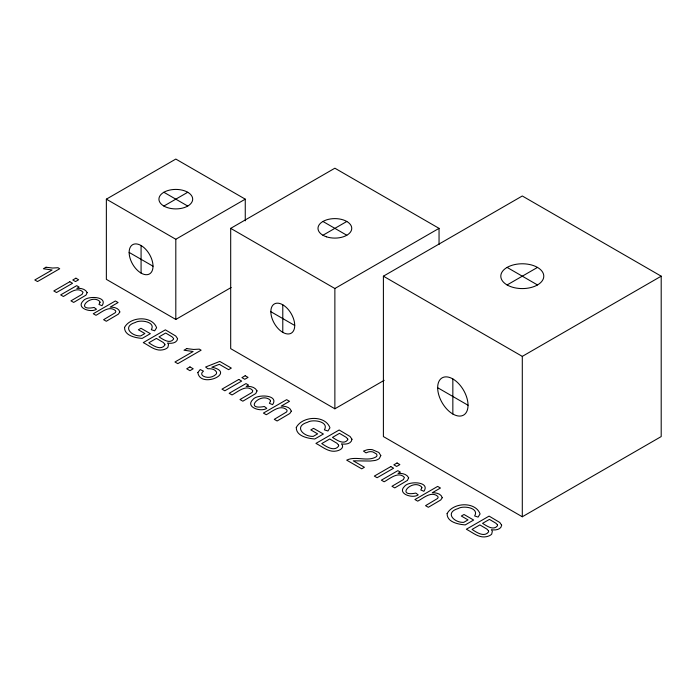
<?xml version="1.0" encoding="UTF-8"?>
<svg xmlns="http://www.w3.org/2000/svg" width="696" height="696" viewBox="0 0 696 696"><rect width="100%" height="100%" fill="white"/><g stroke="black" fill="none" stroke-linecap="round" stroke-linejoin="round"><path stroke-width="1.04" d="M231.176 287.483L175.81 319.455L106.358 279.357L106.358 199.16L175.81 159.062L245.262 199.16L245.262 220.841M163.873 206.051A16.878 9.744 0 0 0 192.113 201.683A16.878 9.744 0 0 0 171.442 189.747A16.878 9.744 0 0 0 163.873 206.051L187.746 192.27M106.358 199.16L175.81 239.259L245.262 199.16M384.166 380.329L334.872 408.796L230.689 348.644L230.689 228.358L334.872 168.206L439.046 228.358L439.046 244.461M322.935 235.248L346.808 221.467M230.689 228.358L334.872 288.501L439.046 228.358M383.4 276.181L522.296 195.985L661.2 276.181L661.2 436.575L522.296 516.771L383.4 436.575L383.4 276.181L522.296 356.378L661.2 276.181M507.106 284.951A21.48 12.397 0 0 0 543.045 279.392A21.48 12.397 0 0 0 516.737 264.202A21.48 12.397 0 0 0 507.106 284.951L537.486 267.412M507.106 267.412L537.486 284.951M322.935 221.467L346.808 235.248M163.873 192.27L187.746 206.051M437.662 387.707A21.48 12.397 60 0 0 460.439 416.051A21.48 12.397 60 0 0 460.439 385.671A21.48 12.397 60 0 0 437.662 387.707L468.034 405.246M270.848 311.686A16.878 9.744 60 0 0 288.753 333.958A16.878 9.744 60 0 0 288.753 310.085A16.878 9.744 60 0 0 270.848 311.686L294.712 325.467M129.143 252.422A16.878 9.744 60 0 0 147.047 274.694A16.878 9.744 60 0 0 147.047 250.821A16.878 9.744 60 0 0 129.143 252.422L153.016 266.203M522.296 356.378L522.296 516.771M452.844 378.937L452.844 414.016M334.872 288.501L334.872 408.796M282.785 304.796L282.785 332.357M175.81 239.259L175.81 319.455M141.079 245.531L141.079 273.093M87.174 292.607L85.999 295.121L73.672 302.421L70.957 300.855L82.067 294.347L83.05 292.207C77.239 285.873 68.617 293.686 63.371 296.479L60.656 294.904L76.673 285.665L79.109 287.074L76.838 288.388C80.562 288.014 85.417 288.892 87.174 292.607M257.015 390.882L255.789 393.527L242.834 401.192L239.99 399.548L251.656 392.709L252.491 391.944L252.691 390.465C246.593 383.809 237.536 392.013 232.02 394.945L229.167 393.301L245.993 383.592L248.55 385.071L246.166 386.454C250.073 386.054 255.171 386.976 257.015 390.882M408.648 477.795L407.447 480.397L394.762 487.896L391.97 486.287L403.393 479.596L404.411 477.395C398.434 470.87 389.569 478.909 384.166 481.78L381.373 480.17L397.842 470.661L400.357 472.105L398.016 473.463C401.853 473.071 406.838 473.976 408.648 477.795M164.874 344.294L164.848 345.181C160.698 350.88 152.946 345.52 148.805 342.789L156.4 338.395L163.282 342.475L164.874 344.294M338.639 445.179L338.613 446.11C334.254 452.087 326.111 446.458 321.752 443.587L329.739 438.985L336.968 443.265L338.639 445.179M488.583 530.978L488.566 531.892C484.294 537.747 476.316 532.231 472.053 529.421L479.866 524.906L486.948 529.108L488.583 530.978M197.855 372.517C200.17 389.073 236.971 372.682 211.845 367.201L219.336 364.321L228.601 369.672L231.324 368.097L219.779 361.433L205.607 367.018L207.93 368.767C210.966 368.488 214.89 369.071 216.465 372.012A6.438 3.715 0 0 1 215.951 374.352C212.785 377.476 207.486 378.293 203.528 376.249A5.933 3.428 0 0 1 202.092 372.56L203.45 371.133L200.204 369.55L197.855 372.517M173.582 338.456L173.522 339.239C169.65 344.346 162.864 339.213 159.01 336.89L165.691 333.036L172.06 336.803L173.582 338.456M347.782 439.046L347.722 439.863C343.65 445.223 336.525 439.837 332.479 437.401L339.491 433.347L346.182 437.305L347.782 439.046M497.544 524.975L497.483 525.776C493.499 531.022 486.513 525.75 482.554 523.357L489.427 519.39L495.978 523.27L497.544 524.975M380.799 455.567L379.381 458.455A9.64 5.568 0 0 1 374.97 460.491L370.333 461.03L353.255 460.83L364.4 467.277L361.72 468.826L346.686 460.143C356.056 455.541 367.853 462.327 376.632 456.524L377.014 455.271L376.501 453.992L372.943 451.956A5.533 3.193 0 0 0 368.271 451.974L366.044 452.887L363.477 451.06L367.001 449.833A8.456 4.881 0 0 1 372.369 449.694L378.868 452.487L380.799 455.567M124.558 327.398C124.314 335.794 135.685 337.865 142.149 338.404L150.353 333.671L140.975 328.277L138.382 329.774L144.881 333.523L140.766 335.898C131.648 336.525 121.635 326.502 135.294 322.483C140.409 319.255 156.087 321.856 151.302 329.695L154.669 330.8L156.609 327.746C152.18 315.471 130.456 316.349 124.558 327.398M177.567 338.639C177.123 343.18 171.129 343.763 167.553 343.05L168.536 344.529L167.901 347.339A9.152 5.281 0 0 1 162.821 349.827C155.478 351.436 149.301 345.634 143.272 342.606L165.37 329.843L175.775 336.046L177.567 338.639M296.287 427.431C296.035 436.244 307.98 438.419 314.766 438.993L323.388 434.017L313.531 428.345L310.808 429.919L317.637 433.86L313.313 436.357C303.743 437.018 293.216 426.491 307.571 422.263C312.939 418.879 329.408 421.602 324.38 429.841L327.912 430.998L329.956 427.788C325.302 414.894 302.482 415.825 296.287 427.431M351.967 439.237C351.497 444.005 345.207 444.622 341.458 443.865L342.484 445.423L342.589 446.945L341.814 448.381A9.614 5.551 0 0 1 336.481 450.991C328.764 452.678 322.274 446.588 315.94 443.395L339.161 429.989L350.088 436.505L351.967 439.237M447.11 513.596C446.858 522.235 458.56 524.358 465.215 524.914L473.645 520.043L463.997 514.492L461.335 516.032L468.017 519.895L463.788 522.339C454.41 522.983 444.1 512.674 458.159 508.541C463.414 505.218 479.544 507.889 474.628 515.953L478.082 517.093L480.083 513.952C475.525 501.32 453.174 502.234 447.11 513.596M501.651 525.158C501.181 529.83 495.021 530.43 491.35 529.691L492.35 531.213L491.698 534.11A9.413 5.438 0 0 1 486.478 536.668C478.918 538.321 472.567 532.362 466.355 529.238L489.097 516.11L499.806 522.487L501.651 525.158M100.05 302.255L98.954 304.43L101.999 305.718C108.611 296.2 87.07 295.382 83.181 300.916C75.568 308.084 91.106 313.122 96.466 309.207L94.143 307.467C73.88 311.451 90.706 293.347 99.598 301.298L100.05 302.255M270.544 401.018L269.395 403.306L272.597 404.654C279.54 394.658 256.911 393.805 252.831 399.617C244.827 407.143 261.157 412.432 266.785 408.326L264.341 406.49C243.061 410.675 260.73 391.665 270.074 400.009L270.544 401.018M421.898 487.731L420.775 489.967L423.907 491.289C430.711 481.502 408.543 480.658 404.55 486.356C396.711 493.725 412.702 498.91 418.209 494.882L415.825 493.09C394.98 497.188 412.284 478.57 421.437 486.739L421.898 487.731M119.834 311.939L118.39 314.131L106.314 321.265L103.6 319.699L115.284 312.695L115.823 311.625L115.458 310.607C109.211 305.152 101.39 312.469 95.987 315.305L93.273 313.739L115.371 300.976L118.085 302.543L110.159 307.119C113.726 307.023 118.79 307.971 119.834 311.939M291.328 411.188L289.814 413.494L277.121 420.984L274.276 419.34L286.552 411.988L287.117 410.858L286.726 409.787C280.175 404.063 271.962 411.745 266.272 414.72L263.427 413.076L286.639 399.669L289.493 401.322L281.167 406.125C284.908 406.029 290.232 407.021 291.328 411.188M442.247 497.692L440.768 499.945L428.345 507.288L425.552 505.67L437.566 498.475L438.132 497.362L437.749 496.318C431.329 490.715 423.281 498.24 417.713 501.155L414.92 499.537L437.662 486.408L440.455 488.027L432.294 492.733C435.966 492.637 441.177 493.612 442.247 497.692M46.014 267.238L43.396 268.752L52.096 269.996L34.8 279.975L37.514 281.549L59.708 268.734L57.959 267.725L52.592 268.038L46.014 267.238M69.826 281.715L53.809 290.954L56.524 292.52L72.541 283.281L69.826 281.715M75.916 278.191L72.793 279.992L75.507 281.567L78.631 279.757L75.916 278.191M186.745 348.618L183.988 350.21L193.123 351.515L174.957 361.998L177.811 363.643L201.118 350.184L199.282 349.131L193.645 349.453L186.745 348.618M189.956 366.914L186.711 368.784L189.956 370.663L193.201 368.784L189.956 366.914M238.798 379.442L221.981 389.151L224.834 390.795L241.651 381.086L238.798 379.442M245.201 375.744L241.921 377.632L244.766 379.285L248.046 377.389L245.201 375.744M390.804 466.59L374.335 476.099L377.119 477.717L393.597 468.208L390.804 466.59M397.068 462.97L393.858 464.832L396.65 466.442L399.861 464.589L397.068 462.97M326.433 236.797A16.878 9.744 0 0 0 351.75 228.358A16.878 9.744 0 0 0 326.433 219.919A16.878 9.744 0 0 0 326.433 236.797"/></g></svg>
